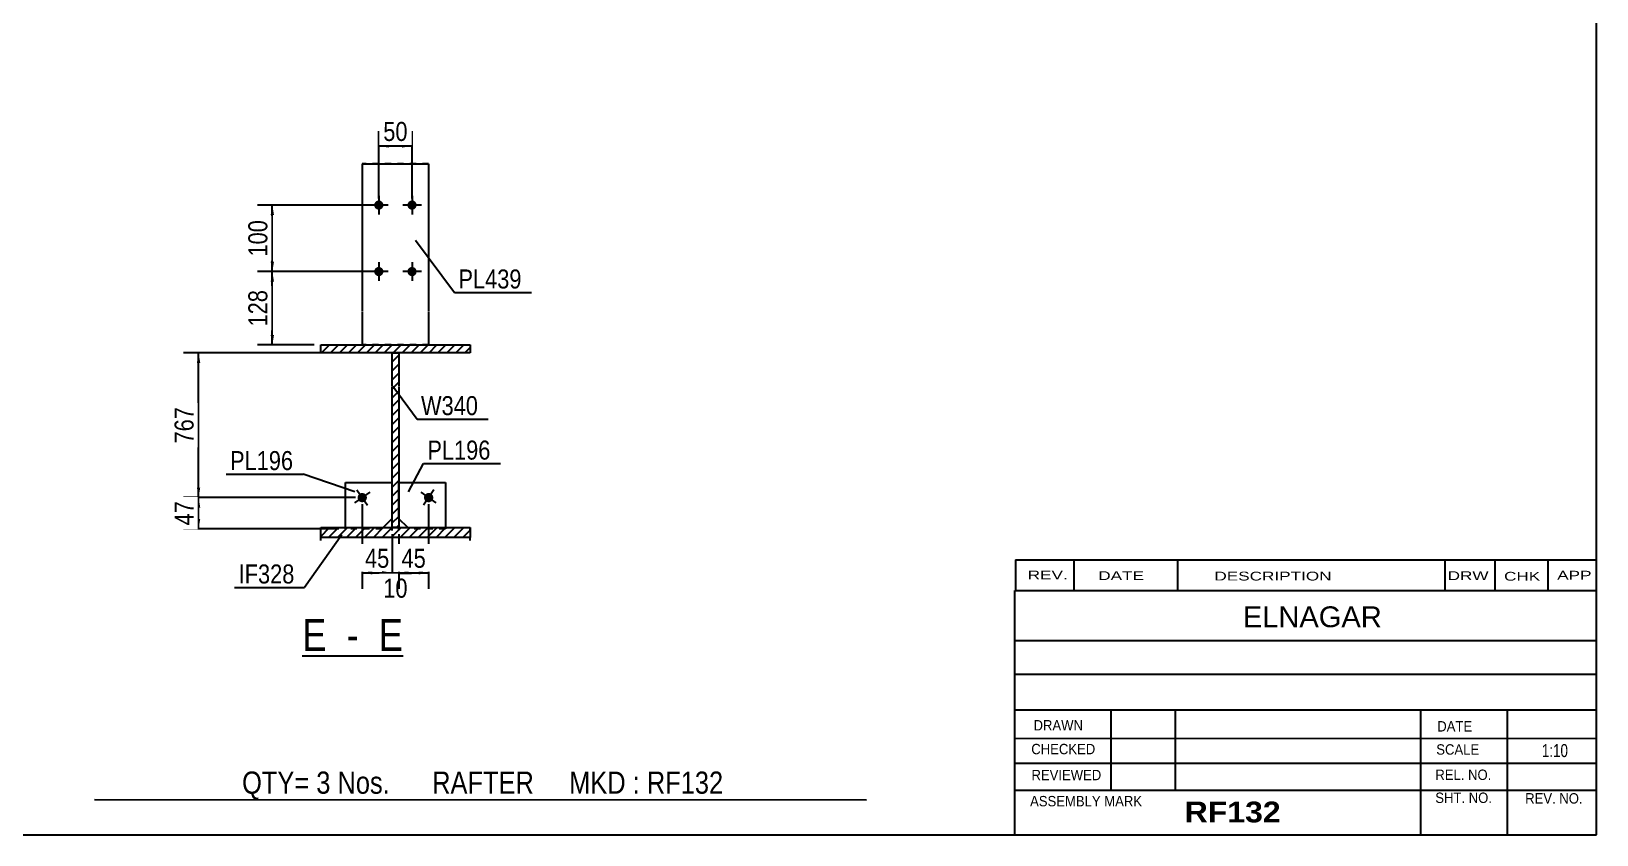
# Model space of a CAD drawing. Header units: millimetres. Extents: x -27 to 376, y -190 to 87.
# Drawn here: x 140.2 to 375.9, y -189.9 to -69 of the extents above; entities that cross this region are included whole.
import ezdxf

# ---------------------------------------------------------------- set-up
doc = ezdxf.new("R2010")
doc.units = ezdxf.units.MM
doc.linetypes.add('DXK_LINE_DOT1', pattern=[1.8814, 0.9407, -0.9407])
doc.styles.add('Arial', font='ARIAL.TTF', dxfattribs={"height": 0.2})
doc.styles.add('Arial Bold', font='ARIALBD.TTF', dxfattribs={"height": 0.2})
doc.styles.add('Arial Narrow', font='ARIALN.TTF', dxfattribs={"height": 0.2})

# ---------------------------------------------------------------- blocks, each defined once
blk = doc.blocks.new('Unknown-623699806-1210')
at = {"color": 5, "linetype": 'Continuous'}
for p, q in [((375.85, -189.85), (375.85, 87.15)), ((-24.15, -189.85), (375.85, -189.85))]:
    blk.add_line(p, q, dxfattribs=at)
blk = doc.blocks.new('Unknown-623699806-13 - 1516')
at = {"color": 7, "linetype": 'Continuous'}
blk.add_line((181.01, -162.94), (196.19, -162.94), dxfattribs=at)
at = {"color": 0, "linetype": 'Continuous'}
for points in [[(184.67, -162.19), (184.67, -157.19), (181.01, -157.19), (181.01, -162.19)], [(191.03, -162.19), (191.03, -157.19), (186.17, -157.19), (186.17, -162.19)], [(196.19, -162.19), (196.19, -157.19), (192.53, -157.19), (192.53, -162.19)]]:
    blk.add_wipeout(points, dxfattribs=at)
at = {"color": 6, "linetype": 'Continuous', "style": 'Arial Narrow'}
for s, height, p in [('E', 4.77, (181.01, -162.19)), ('E', 4.77, (192.53, -162.19)), (' - ', 4.772, (186.17, -162.19))]:
    blk.add_text(s, height=height, dxfattribs=at).set_placement(p)
blk = doc.blocks.new('Bolt-623699806-1572 - 1516')
at = {"linetype": 'Continuous'}
for points in [[(193.24, -95.11, -1), (191.84, -95.11, -1)], [(198.24, -95.11, -1), (196.84, -95.11, -1)], [(193.24, -105.11, -1), (191.84, -105.11, -1)], [(198.24, -105.11, -1), (196.84, -105.11, -1)]]:
    blk.add_hatch(color=3, dxfattribs=at).paths.add_polyline_path(points)
at = {"color": 3, "linetype": 'Continuous'}
for p, q in [((192.54, -93.71), (192.54, -96.51)), ((197.54, -93.71), (197.54, -96.51)), ((193.94, -95.11), (191.14, -95.11)), ((198.94, -95.11), (196.14, -95.11)), ((193.94, -105.11), (191.14, -105.11)), ((192.54, -103.71), (192.54, -106.51)), ((198.94, -105.11), (196.14, -105.11)), ((197.54, -103.71), (197.54, -106.51))]:
    blk.add_line(p, q, dxfattribs=at)
blk = doc.blocks.new('Part-623699806-1548 - 1516')
at = {"linetype": 'Continuous'}
h = blk.add_hatch(dxfattribs=at)
h.set_pattern_fill('', scale=0.3, style=0, pattern_type=0)
h.set_pattern_definition([(45, (183.789, -143.6502), (-0.67352, 0.67352), [])])
h.paths.add_polyline_path([(206.29, -143.65), (183.79, -143.65), (183.79, -145.15), (206.29, -145.15)])
at = {"color": 7, "linetype": 'DXK_LINE_DOT1'}
for p, q in [((183.79, -144.1), (183.79, -143.65)), ((206.29, -144.1), (206.29, -143.65))]:
    blk.add_line(p, q, dxfattribs=at)
at = {"color": 2, "linetype": 'Continuous'}
for p, q in [((183.79, -143.65), (206.29, -143.65)), ((183.79, -145.15), (183.79, -143.65)), ((206.29, -143.65), (206.29, -145.15)), ((183.79, -145.6), (183.79, -145.15)), ((206.29, -145.15), (183.79, -145.15)), ((206.29, -145.6), (206.29, -145.15))]:
    blk.add_line(p, q, dxfattribs=at)
blk = doc.blocks.new('Bolt-623699806-1573 - 1516')
at = {"linetype": 'Continuous'}
blk.add_hatch(color=3, dxfattribs=at).paths.add_polyline_path([(190.62, -138.73, -1), (189.46, -139.53, -1)])
at = {"color": 3, "linetype": 'Continuous'}
for p, q in [((191.19, -138.33), (188.89, -139.92)), ((189.24, -137.98), (190.83, -140.28))]:
    blk.add_line(p, q, dxfattribs=at)
blk = doc.blocks.new('Part-623699806-1549 - 1516')
at = {"color": 2, "linetype": 'Continuous'}
for p, q in [((190.04, -88.9), (200.04, -88.9)), ((190.04, -88.9), (190.04, -111.06)), ((200.04, -88.9), (200.04, -111.06)), ((190.04, -111.16), (190.04, -116.16)), ((200.04, -111.16), (200.04, -116.16))]:
    blk.add_line(p, q, dxfattribs=at)
at = {"color": 7, "linetype": 'DXK_LINE_DOT1'}
for p, q in [((200.04, -88.9), (190.04, -88.9)), ((200.04, -116.16), (190.04, -116.16))]:
    blk.add_line(p, q, dxfattribs=at)
blk = doc.blocks.new('Part-623699806-1571 - 1516')
at = {"color": 2, "linetype": 'Continuous'}
for p, q in [((187.51, -136.83), (194.51, -136.83)), ((187.51, -143.65), (187.51, -136.83)), ((194.51, -136.83), (194.51, -142.33)), ((193.19, -143.65), (194.51, -142.33))]:
    blk.add_line(p, q, dxfattribs=at)
at = {"color": 7, "linetype": 'DXK_LINE_DOT1'}
for p, q in [((187.51, -136.83), (194.51, -136.83)), ((187.51, -143.83), (187.51, -143.65)), ((193.19, -143.65), (193.01, -143.83)), ((193.01, -143.83), (187.51, -143.83))]:
    blk.add_line(p, q, dxfattribs=at)
blk = doc.blocks.new('Bolt-623699806-1574 - 1516')
at = {"linetype": 'Continuous'}
blk.add_hatch(color=3, dxfattribs=at).paths.add_polyline_path([(200.62, -139.53, -1), (199.46, -138.73, -1)])
at = {"color": 3, "linetype": 'Continuous'}
for p, q in [((201.19, -139.92), (198.89, -138.33)), ((200.83, -137.98), (199.24, -140.28))]:
    blk.add_line(p, q, dxfattribs=at)
blk = doc.blocks.new('Part-623699806-1588 - 1516')
at = {"linetype": 'Continuous'}
h = blk.add_hatch(dxfattribs=at)
h.set_pattern_fill('', scale=0.3, style=0, pattern_type=0)
h.set_pattern_definition([(45, (183.789, -116.1559), (-0.67352, 0.67352), [])])
h.paths.add_polyline_path([(206.29, -116.16), (183.79, -116.16), (183.79, -117.36), (206.29, -117.36)])
at = {"color": 2, "linetype": 'Continuous'}
for p, q in [((183.79, -116.16), (183.79, -116.16)), ((183.79, -116.16), (206.29, -116.16)), ((183.79, -117.36), (183.79, -116.16)), ((183.79, -117.36), (183.79, -117.36)), ((206.29, -117.36), (183.79, -117.36)), ((206.29, -116.16), (206.29, -116.16)), ((206.29, -116.16), (206.29, -117.36)), ((206.29, -117.36), (206.29, -117.36))]:
    blk.add_line(p, q, dxfattribs=at)
blk = doc.blocks.new('Part-623699806-1610 - 1516')
at = {"linetype": 'Continuous'}
h = blk.add_hatch(dxfattribs=at)
h.set_pattern_fill('', scale=0.3, style=0, pattern_type=0)
h.set_pattern_definition([(45, (194.539, -117.3558), (-0.67352, 0.67352), [])])
h.paths.add_polyline_path([(195.54, -117.36), (194.54, -117.36), (194.54, -143.65), (195.54, -143.65)])
at = {"color": 2, "linetype": 'Continuous'}
for p, q in [((194.54, -117.36), (195.54, -117.36)), ((194.54, -122.36), (194.54, -117.36)), ((195.54, -117.36), (195.54, -122.36)), ((194.54, -143.65), (194.54, -122.46)), ((195.54, -122.46), (195.54, -143.65)), ((195.54, -143.65), (194.54, -143.65))]:
    blk.add_line(p, q, dxfattribs=at)
at = {"color": 7, "linetype": 'DXK_LINE_DOT1'}
for p, q in [((194.54, -144.1), (194.54, -143.65)), ((195.54, -144.1), (195.54, -143.65))]:
    blk.add_line(p, q, dxfattribs=at)
blk = doc.blocks.new('Part-623699806-1616 - 1516')
at = {"color": 2, "linetype": 'Continuous'}
for p, q in [((195.57, -142.33), (195.57, -136.83)), ((195.57, -136.83), (202.57, -136.83)), ((202.57, -136.83), (202.57, -143.65)), ((196.89, -143.65), (195.57, -142.33))]:
    blk.add_line(p, q, dxfattribs=at)
at = {"color": 7, "linetype": 'DXK_LINE_DOT1'}
for p, q in [((195.57, -136.83), (202.57, -136.83)), ((197.07, -143.83), (196.89, -143.65)), ((202.57, -143.65), (202.57, -143.83)), ((202.57, -143.83), (197.07, -143.83))]:
    blk.add_line(p, q, dxfattribs=at)
blk = doc.blocks.new('StraightDimension-623699806-3808 - 1516')
at = {"linetype": 'Continuous'}
for points in [[(176.26, -96.61), (176.51, -95.11), (176.76, -96.61)], [(176.76, -103.61), (176.51, -105.11), (176.26, -103.61)]]:
    blk.add_hatch(color=7, dxfattribs=at).paths.add_polyline_path(points)
at = {"color": 7, "linetype": 'Continuous'}
for p, q in [((191.54, -95.11), (174.26, -95.11)), ((176.51, -105.11), (176.51, -95.11)), ((191.54, -105.11), (174.26, -105.11))]:
    blk.add_line(p, q, dxfattribs=at)
at = {"color": 0}
blk.add_wipeout([(176.36, -96.76), (172.16, -96.76), (172.16, -103.45), (176.36, -103.45)], dxfattribs=at)
at = {"color": 3, "style": 'Arial Narrow'}
blk.add_text('100', height=2.863, rotation=90.0002, dxfattribs=at).set_placement((175.76, -102.85))
blk = doc.blocks.new('StraightDimension-623699806-1676 - 1516')
at = {"linetype": 'Continuous'}
for points in [[(191.54, -150.69), (190.04, -150.44), (191.54, -150.19)], [(193.04, -150.19), (194.54, -150.44), (193.04, -150.69)]]:
    blk.add_hatch(color=7, dxfattribs=at).paths.add_polyline_path(points)
at = {"color": 7, "linetype": 'Continuous'}
for p, q in [((190.04, -140.13), (190.04, -152.84)), ((194.54, -144.65), (194.54, -152.84)), ((190.04, -150.44), (194.54, -150.44))]:
    blk.add_line(p, q, dxfattribs=at)
at = {"color": 0}
blk.add_wipeout([(194.72, -150.29), (194.72, -146.09), (189.86, -146.09), (189.86, -150.29)], dxfattribs=at)
at = {"color": 3, "style": 'Arial Narrow'}
blk.add_text('45', height=2.863, dxfattribs=at).set_placement((190.46, -149.69))
blk = doc.blocks.new('StraightDimension-623699806-1628 - 1516')
at = {"linetype": 'Continuous'}
for points in [[(165.16, -118.86), (165.41, -117.36), (165.66, -118.86)], [(165.66, -137.63), (165.41, -139.13), (165.16, -137.63)]]:
    blk.add_hatch(color=7, dxfattribs=at).paths.add_polyline_path(points)
at = {"color": 7, "linetype": 'Continuous'}
for p, q in [((193.54, -117.36), (163.16, -117.36)), ((165.41, -139.13), (165.41, -117.36)), ((189.04, -139.13), (163.16, -139.13))]:
    blk.add_line(p, q, dxfattribs=at)
at = {"color": 0}
blk.add_wipeout([(165.26, -124.9), (161.06, -124.9), (161.06, -131.58), (165.26, -131.58)], dxfattribs=at)
at = {"color": 3, "style": 'Arial Narrow'}
blk.add_text('767', height=2.863, rotation=90.0002, dxfattribs=at).set_placement((164.66, -130.98))
blk = doc.blocks.new('StraightDimension-623699806-1629 - 1516')
at = {"linetype": 'Continuous'}
for points in [[(165.16, -140.63), (165.41, -139.13), (165.66, -140.63)], [(165.66, -142.33), (165.41, -143.83), (165.16, -142.33)]]:
    blk.add_hatch(color=7, dxfattribs=at).paths.add_polyline_path(points)
at = {"color": 7, "linetype": 'Continuous'}
for p, q in [((189.04, -139.13), (163.16, -139.13)), ((165.41, -143.83), (165.41, -139.13)), ((186.51, -143.83), (163.16, -143.83))]:
    blk.add_line(p, q, dxfattribs=at)
at = {"color": 0}
blk.add_wipeout([(165.26, -139.05), (161.06, -139.05), (161.06, -143.91), (165.26, -143.91)], dxfattribs=at)
at = {"color": 3, "style": 'Arial Narrow'}
blk.add_text('47', height=2.863, rotation=90.0002, dxfattribs=at).set_placement((164.66, -143.31))
blk = doc.blocks.new('StraightDimension-623699806-1667 - 1516')
at = {"linetype": 'Continuous'}
for points in [[(193.04, -150.19), (194.54, -150.44), (193.04, -150.69)], [(197.04, -150.69), (195.54, -150.44), (197.04, -150.19)]]:
    blk.add_hatch(color=7, dxfattribs=at).paths.add_polyline_path(points)
at = {"color": 7, "linetype": 'Continuous'}
for p, q in [((194.54, -144.65), (194.54, -152.69)), ((195.54, -144.65), (195.54, -152.69)), ((194.54, -150.44), (195.54, -150.44))]:
    blk.add_line(p, q, dxfattribs=at)
at = {"color": 0}
blk.add_wipeout([(197.47, -154.79), (197.47, -150.59), (192.61, -150.59), (192.61, -154.79)], dxfattribs=at)
at = {"color": 3, "style": 'Arial Narrow'}
blk.add_text('10', height=2.863, dxfattribs=at).set_placement((193.21, -154.19))
blk = doc.blocks.new('StraightDimension-623699806-1690 - 1516')
at = {"linetype": 'Continuous'}
for points in [[(197.04, -150.69), (195.54, -150.44), (197.04, -150.19)], [(198.54, -150.19), (200.04, -150.44), (198.54, -150.69)]]:
    blk.add_hatch(color=7, dxfattribs=at).paths.add_polyline_path(points)
at = {"color": 7, "linetype": 'Continuous'}
for p, q in [((200.04, -140.13), (200.04, -152.84)), ((195.54, -144.65), (195.54, -152.84)), ((195.54, -150.44), (200.04, -150.44))]:
    blk.add_line(p, q, dxfattribs=at)
at = {"color": 0}
blk.add_wipeout([(200.22, -150.29), (200.22, -146.09), (195.36, -146.09), (195.36, -150.29)], dxfattribs=at)
at = {"color": 3, "style": 'Arial Narrow'}
blk.add_text('45', height=2.863, dxfattribs=at).set_placement((195.96, -149.69))
blk = doc.blocks.new('StraightDimension-623699806-3797 - 1516')
at = {"linetype": 'Continuous'}
for points in [[(194.04, -86.46), (192.54, -86.21), (194.04, -85.96)], [(196.04, -85.96), (197.54, -86.21), (196.04, -86.46)]]:
    blk.add_hatch(color=7, dxfattribs=at).paths.add_polyline_path(points)
at = {"color": 7, "linetype": 'Continuous'}
for p, q in [((192.54, -94.11), (192.54, -83.96)), ((197.54, -94.11), (197.54, -83.96)), ((192.54, -86.21), (197.54, -86.21))]:
    blk.add_line(p, q, dxfattribs=at)
at = {"color": 0}
blk.add_wipeout([(197.47, -86.06), (197.47, -81.86), (192.61, -81.86), (192.61, -86.06)], dxfattribs=at)
at = {"color": 3, "style": 'Arial Narrow'}
blk.add_text('50', height=2.863, dxfattribs=at).set_placement((193.21, -85.46))
blk = doc.blocks.new('StraightDimension-623699806-3809 - 1516')
at = {"linetype": 'Continuous'}
for points in [[(176.26, -106.61), (176.51, -105.11), (176.76, -106.61)], [(176.76, -114.66), (176.51, -116.16), (176.26, -114.66)]]:
    blk.add_hatch(color=7, dxfattribs=at).paths.add_polyline_path(points)
at = {"color": 7, "linetype": 'Continuous'}
for p, q in [((191.54, -105.11), (174.26, -105.11)), ((176.51, -116.16), (176.51, -105.11)), ((182.79, -116.16), (174.26, -116.16))]:
    blk.add_line(p, q, dxfattribs=at)
at = {"color": 0}
blk.add_wipeout([(176.36, -107.29), (172.16, -107.29), (172.16, -113.97), (176.36, -113.97)], dxfattribs=at)
at = {"color": 3, "style": 'Arial Narrow'}
blk.add_text('128', height=2.863, rotation=90.0002, dxfattribs=at).set_placement((175.76, -113.37))
blk = doc.blocks.new('CBS_CALLOFF-623699806-4554')
at = {"color": 7, "linetype": 'Continuous'}
blk.add_line((149.73, -184.58), (265.96, -184.6), dxfattribs=at)
at = {"color": 3, "linetype": 'Continuous', "style": 'Arial Narrow'}
blk.add_text('QTY= 3 Nos.      RAFTER     MKD : RF132', height=3.3405, dxfattribs=at).set_placement((171.96, -183.69))
blk = doc.blocks.new('CBS_NAME_BLOG-623699806-4555')
at = {"color": 7, "linetype": 'Continuous'}
for p, q in [((288.26, -153.1), (375.78, -153.1)), ((288.26, -189.81), (288.26, -153.1)), ((288.26, -160.64), (375.78, -160.64)), ((288.34, -165.69), (375.85, -165.69)), ((288.26, -171.07), (375.78, -171.07)), ((302.79, -183.17), (302.79, -171.07)), ((312.47, -183.15), (312.47, -171.08)), ((349.39, -189.81), (349.39, -171.08)), ((362.44, -189.81), (362.44, -171.07)), ((288.27, -175.36), (375.85, -175.35)), ((288.26, -179.11), (375.78, -179.11)), ((288.26, -183.15), (375.78, -183.15)), ((288.26, -189.85), (375.85, -189.85))]:
    blk.add_line(p, q, dxfattribs=at)
at = {"color": 3, "linetype": 'Continuous', "style": 'Arial'}
blk.add_text('ELNAGAR', height=3.133, dxfattribs=at).set_placement((322.59, -158.63))
at = {"color": 3, "linetype": 'Continuous'}
for s, height, style, width, p in [('DRAWN', 1.566, 'Arial', 0.9, (291.09, -174.17)), ('DATE', 1.566, 'Arial', 0.9, (351.86, -174.33)), ('CHECKED', 1.566, 'Arial', 0.9, (290.75, -177.75)), ('SCALE', 1.566, 'Arial', 0.9, (351.71, -177.81)), ('1:10', 1.957, 'Arial Narrow', 0.9, (367.6, -178.17)), ('REVIEWED', 1.566, 'Arial', 0.9, (290.78, -181.66)), ('REL. NO.', 1.566, 'Arial', 0.9, (351.57, -181.62)), ('SHT. NO.', 1.566, 'Arial', 0.9, (351.56, -185.08)), ('REV. NO.', 1.566, 'Arial', 0.9, (365.09, -185.17)), ('ASSEMBLY MARK', 1.5663, 'Arial', 0.9, (290.57, -185.59)), ('RF132', 3.131, 'Arial Bold', 1.1, (313.84, -188))]:
    blk.add_text(s, height=height, dxfattribs=dict(at, style=style, width=width)).set_placement(p)
blk = doc.blocks.new('CBS_REVISION-623699806-4556')
at = {"color": 7, "linetype": 'Continuous'}
for p, q in [((288.35, -148.47), (375.85, -148.47)), ((288.35, -148.47), (288.35, -153.1)), ((297.14, -148.47), (297.14, -153.1)), ((312.74, -148.47), (312.74, -153.04)), ((352.99, -148.47), (352.99, -153.1)), ((360.54, -148.47), (360.54, -153.1)), ((368.48, -148.47), (368.48, -153.1)), ((288.35, -153.1), (375.85, -153.1))]:
    blk.add_line(p, q, dxfattribs=at)
at = {"color": 7, "style": 'Arial Narrow', "width": 1.7}
for s, height, p in [('REV.', 1.326, (290.21, -151.43)), ('DATE', 1.326, (300.83, -151.54)), ('DESCRIPTION', 1.3257, (318.31, -151.6)), ('DRW', 1.326, (353.42, -151.54)), ('CHK', 1.326, (361.91, -151.63)), ('APP', 1.326, (369.91, -151.47))]:
    blk.add_text(s, height=height, dxfattribs=at).set_placement(p)
blk = doc.blocks.new('Mark-623699806-1567 - 1516')
at = {"color": 7, "linetype": 'Continuous'}
blk.add_line((188.94, -138.26), (181.15, -135.59), dxfattribs=at)
at = {"color": 0}
blk.add_wipeout([(179.65, -134.99), (179.65, -131.99), (170.15, -131.99), (170.15, -134.99)], dxfattribs=at)
blk.add_wipeout([(179.65, -134.99), (179.65, -131.99), (170.15, -131.99), (170.15, -134.99)], dxfattribs=at)
at = {"color": 7, "linetype": 'Continuous'}
blk.add_line((169.55, -135.59), (181.15, -135.59), dxfattribs=at)
at = {"color": 3, "style": 'Arial Narrow'}
blk.add_text('PL196', height=2.863, dxfattribs=at).set_placement((170.15, -134.99))
blk = doc.blocks.new('Mark-623699806-1544 - 1516')
at = {"color": 7, "linetype": 'Continuous'}
blk.add_line((186.97, -144.72), (181.35, -152.65), dxfattribs=at)
at = {"color": 0}
blk.add_wipeout([(179.85, -152.05), (179.85, -149.05), (171.44, -149.05), (171.44, -152.05)], dxfattribs=at)
blk.add_wipeout([(179.85, -152.05), (179.85, -149.05), (171.44, -149.05), (171.44, -152.05)], dxfattribs=at)
at = {"color": 7, "linetype": 'Continuous'}
blk.add_line((170.84, -152.65), (181.35, -152.65), dxfattribs=at)
at = {"color": 3, "style": 'Arial Narrow'}
blk.add_text('IF328', height=2.863, dxfattribs=at).set_placement((171.44, -152.05))
blk = doc.blocks.new('Mark-623699806-1612 - 1516')
at = {"color": 0}
blk.add_wipeout([(209.35, -133.41), (209.35, -130.41), (199.85, -130.41), (199.85, -133.41)], dxfattribs=at)
blk.add_wipeout([(209.35, -133.41), (209.35, -130.41), (199.85, -130.41), (199.85, -133.41)], dxfattribs=at)
at = {"color": 7, "linetype": 'Continuous'}
for p, q in [((197, -138.26), (199.25, -134.01)), ((199.25, -134.01), (210.85, -134.01))]:
    blk.add_line(p, q, dxfattribs=at)
at = {"color": 3, "style": 'Arial Narrow'}
blk.add_text('PL196', height=2.863, dxfattribs=at).set_placement((199.85, -133.41))
blk = doc.blocks.new('Mark-623699806-1606 - 1516')
at = {"color": 0}
blk.add_wipeout([(207.48, -126.72), (207.48, -123.72), (198.89, -123.72), (198.89, -126.72)], dxfattribs=at)
blk.add_wipeout([(207.48, -126.72), (207.48, -123.72), (198.89, -123.72), (198.89, -126.72)], dxfattribs=at)
at = {"color": 7, "linetype": 'Continuous'}
for p, q in [((194.66, -122.36), (198.29, -127.32)), ((198.29, -127.32), (208.98, -127.32))]:
    blk.add_line(p, q, dxfattribs=at)
at = {"color": 3, "style": 'Arial Narrow'}
blk.add_text('W340', height=2.863, dxfattribs=at).set_placement((198.89, -126.72))
blk = doc.blocks.new('Mark-623699806-3831 - 1516')
at = {"color": 0}
blk.add_wipeout([(214.04, -107.66), (214.04, -104.66), (204.53, -104.66), (204.53, -107.66)], dxfattribs=at)
blk.add_wipeout([(214.04, -107.66), (214.04, -104.66), (204.53, -104.66), (204.53, -107.66)], dxfattribs=at)
at = {"color": 7, "linetype": 'Continuous'}
for p, q in [((198.08, -100.39), (203.93, -108.26)), ((203.93, -108.26), (215.54, -108.26))]:
    blk.add_line(p, q, dxfattribs=at)
at = {"color": 3, "style": 'Arial Narrow'}
blk.add_text('PL439', height=2.863, dxfattribs=at).set_placement((204.53, -107.66))

msp = doc.modelspace()

# ---------------------------------------------------------------- block references
for name in ['Unknown-623699806-1210', 'Part-623699806-1549 - 1516', 'Bolt-623699806-1572 - 1516', 'Part-623699806-1588 - 1516', 'Part-623699806-1610 - 1516', 'Part-623699806-1571 - 1516', 'Bolt-623699806-1573 - 1516', 'Part-623699806-1616 - 1516', 'Bolt-623699806-1574 - 1516', 'Part-623699806-1548 - 1516', 'CBS_REVISION-623699806-4556', 'CBS_NAME_BLOG-623699806-4555', 'CBS_CALLOFF-623699806-4554']:
    msp.add_blockref(name, (0, 0))

# ---------------------------------------------------------------- next in the draw order: block references
for name in ['StraightDimension-623699806-3808 - 1516', 'Mark-623699806-3831 - 1516', 'Mark-623699806-1612 - 1516', 'StraightDimension-623699806-1676 - 1516', 'Unknown-623699806-13 - 1516']:
    msp.add_blockref(name, (0, 0))

# ---------------------------------------------------------------- next in the draw order: block references
for name in ['StraightDimension-623699806-3797 - 1516', 'StraightDimension-623699806-3809 - 1516', 'StraightDimension-623699806-1628 - 1516', 'StraightDimension-623699806-1667 - 1516']:
    msp.add_blockref(name, (0, 0))

# ---------------------------------------------------------------- next in the draw order: block references
for name in ['Mark-623699806-1606 - 1516', 'StraightDimension-623699806-1629 - 1516', 'StraightDimension-623699806-1690 - 1516']:
    msp.add_blockref(name, (0, 0))

# ---------------------------------------------------------------- next in the draw order: block references
for name in ['Mark-623699806-1567 - 1516', 'Mark-623699806-1544 - 1516']:
    msp.add_blockref(name, (0, 0))

doc.saveas('drawing.dxf')
